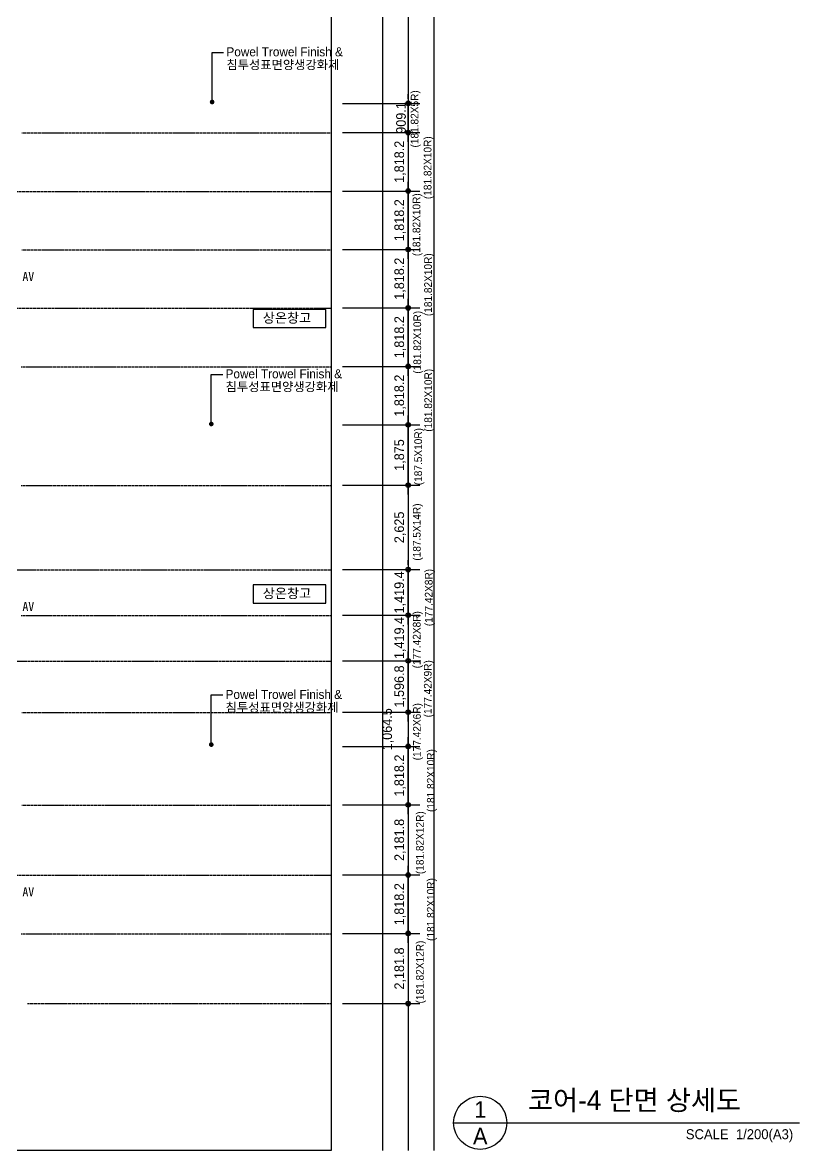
# Model space of a CAD drawing. Header units: millimetres. Extents: x 252711992 to 505989238, y 504776675 to 1009617600.
# Drawn here: x 253489786 to 253513963, y 504776996 to 504812077 of the extents above; entities that cross this region are included whole.
import ezdxf
from ezdxf.enums import TextEntityAlignment as Align

# ---------------------------------------------------------------- set-up
doc = ezdxf.new("R2010")
doc.units = ezdxf.units.MM
doc.linetypes.add('DASHEDX2', pattern=[38.1, 25.4, -12.7])
for name, color, linetype in [('$ZCDB_AUDIT_GENERATED_600D18', 7, 'Continuous'), ('4A.TEC ELE 4', 9, 'Continuous'), ('4A.TEC TEXT', 7, 'Continuous'), ('4A.TEC TEXT 2', 3, 'Continuous'), ('4A.TEC 심볼', 7, 'Continuous'), ('TEX', 3, 'Continuous'), ('TEXT', 7, 'Continuous'), ('㈜SE&C TEXT', 7, 'Continuous')]:
    doc.layers.add(name, color=color, linetype=linetype)
doc.layers.add('DEFPOINT', color=135, linetype='Continuous', plot=False)
doc.styles.add('1', font='')
doc.styles.add('나눔고딕', font='')
doc.styles.add('돋움', font='')
doc.styles.get('1').set_extended_font_data('DotumChe')
doc.styles.get('나눔고딕').set_extended_font_data('Dotum')
doc.styles.get('돋움').set_extended_font_data('Dotum')
doc.dimstyles.new('DIM_600(외부치수)', dxfattribs={"dimscale": 400, "dimtxt": 3.3, "dimasz": 1, "dimexe": 2, "dimexo": 2, "dimgap": 1, "dimtad": 1, "dimdec": 0, "dimdsep": 46, "dimlunit": 6, "dimtxsty": '나눔고딕', "dimblk1": 'DIMDOT', "dimblk2": 'DIMDOT', "dimsah": 1, "dimcen": 2.5, "dimdle": 1.5, "dimclrd": 8, "dimclre": 8, "dimclrt": 3, "dimadec": 0, "dimazin": 0, "dimtfac": 1, "dimtdec": 0, "dimtix": 1, "dimtmove": 2, "dimatfit": 3, "dimldrblk": 'DIMDOT', "dimfxl": 1, "dimtvp": 1, "dimtolj": 1, "dimtzin": 0, "dimarcsym": 0})

# ---------------------------------------------------------------- blocks, each defined once
blk = doc.blocks.new('A$C80bd29a0')
at = {"layer": 'TEX', "color": 1}
blk.add_lwpolyline([(54, 54), (54, 1211), (321, 1211)], dxfattribs=at)
at = {"layer": '㈜SE&C TEXT', "color": 1, "const_width": 53.8}
blk.add_lwpolyline([(27, 54, -1), (81, 54, -1)], format="xyb", close=True, dxfattribs=at)
at = {"layer": '4A.TEC TEXT', "style": '돋움'}
for s, p in [('Powel Trowel Finish &', (388, 1225, 0)), ('침투성표면양생강화제', (388, 925, 0))]:
    blk.add_text(s, height=210, dxfattribs=at).set_placement(p, align=Align.MIDDLE_LEFT)
blk = doc.blocks.new('A$Cf885b5ed')
at = {"layer": '4A.TEC ELE 4', "xscale": 1.333333333333333, "yscale": 1.333333333333333, "zscale": 1.333333333333333}
blk.add_blockref('A$C80bd29a0', (0, 0, 0), dxfattribs=at)
blk = doc.blocks.new('DIMDOT')
at = {"color": 0}
blk.add_line((-2, 0), (2, 0), dxfattribs=at)
for radius in [0.5, 0.25]:
    blk.add_circle((0, 0), radius, dxfattribs=at)
blk = doc.blocks.new('*D1281')
at = {"layer": '$ZCDB_AUDIT_GENERATED_600D18', "color": 8, "lineweight": -2, "transparency": 16777216}
for p, q in [((253499747, 504783746), (253502147, 504783746)), ((253501787, 504783602), (253501787, 504781708)), ((253499747, 504781564), (253502147, 504781564))]:
    blk.add_line(p, q, dxfattribs=at)
at = {"layer": 'Defpoints', "color": 0, "transparency": 16777216}
for p in [(253499387, 504783746), (253499387, 504781564), (253501787, 504781564)]:
    blk.add_point(p, dxfattribs=at)
at = {"layer": '$ZCDB_AUDIT_GENERATED_600D18', "color": 8, "lineweight": -2, "transparency": 16777216, "xscale": 144, "yscale": 144, "zscale": 144}
for p, rotation in [((253501787, 504783746), 90), ((253501787, 504781564), 270)]:
    blk.add_blockref('DIMDOT', p, dxfattribs=dict(at, rotation=rotation))
at = {"layer": '$ZCDB_AUDIT_GENERATED_600D18', "color": 3, "transparency": 16777216, "insert": (253501536, 504782655), "char_height": 300, "attachment_point": 5, "rotation": 90, "style": '나눔고딕'}
blk.add_mtext('\\A1;2,181.8', dxfattribs=at)
blk = doc.blocks.new('*D1282')
at = {"layer": '$ZCDB_AUDIT_GENERATED_600D18', "color": 8, "lineweight": -2, "transparency": 16777216}
for p, q in [((253499747, 504785564), (253502147, 504785564)), ((253501787, 504783890), (253501787, 504785420)), ((253499747, 504783746), (253502147, 504783746))]:
    blk.add_line(p, q, dxfattribs=at)
at = {"layer": 'Defpoints', "color": 0, "transparency": 16777216}
for p in [(253499387, 504785564), (253501787, 504785564), (253499387, 504783746)]:
    blk.add_point(p, dxfattribs=at)
at = {"layer": '$ZCDB_AUDIT_GENERATED_600D18', "color": 8, "lineweight": -2, "transparency": 16777216, "xscale": 144, "yscale": 144, "zscale": 144}
for p, rotation in [((253501787, 504785564), 90), ((253501787, 504783746), 270)]:
    blk.add_blockref('DIMDOT', p, dxfattribs=dict(at, rotation=rotation))
at = {"layer": '$ZCDB_AUDIT_GENERATED_600D18', "color": 3, "transparency": 16777216, "insert": (253501536, 504784655), "char_height": 300, "attachment_point": 5, "rotation": 90, "style": '나눔고딕'}
blk.add_mtext('\\A1;1,818.2', dxfattribs=at)
blk = doc.blocks.new('*D1283')
at = {"layer": '$ZCDB_AUDIT_GENERATED_600D18', "color": 8, "lineweight": -2, "transparency": 16777216}
for p, q in [((253499747, 504787746), (253502147, 504787746)), ((253501787, 504787602), (253501787, 504785708)), ((253499747, 504785564), (253502147, 504785564))]:
    blk.add_line(p, q, dxfattribs=at)
at = {"layer": 'Defpoints', "color": 0, "transparency": 16777216}
for p in [(253499387, 504787746), (253499387, 504785564), (253501787, 504785564)]:
    blk.add_point(p, dxfattribs=at)
at = {"layer": '$ZCDB_AUDIT_GENERATED_600D18', "color": 8, "lineweight": -2, "transparency": 16777216, "xscale": 144, "yscale": 144, "zscale": 144}
for p, rotation in [((253501787, 504787746), 90), ((253501787, 504785564), 270)]:
    blk.add_blockref('DIMDOT', p, dxfattribs=dict(at, rotation=rotation))
at = {"layer": '$ZCDB_AUDIT_GENERATED_600D18', "color": 3, "transparency": 16777216, "insert": (253501536, 504786655), "char_height": 300, "attachment_point": 5, "rotation": 90, "style": '나눔고딕'}
blk.add_mtext('\\A1;2,181.8', dxfattribs=at)
blk = doc.blocks.new('*D1277')
at = {"layer": '$ZCDB_AUDIT_GENERATED_600D18', "color": 8, "lineweight": -2, "transparency": 16777216}
for p, q in [((253499747, 504789564), (253502147, 504789564)), ((253501787, 504787890), (253501787, 504789420)), ((253499747, 504787746), (253502147, 504787746))]:
    blk.add_line(p, q, dxfattribs=at)
at = {"layer": 'Defpoints', "color": 0, "transparency": 16777216}
for p in [(253499387, 504789564), (253501787, 504789564), (253499387, 504787746)]:
    blk.add_point(p, dxfattribs=at)
at = {"layer": '$ZCDB_AUDIT_GENERATED_600D18', "color": 8, "lineweight": -2, "transparency": 16777216, "xscale": 144, "yscale": 144, "zscale": 144}
for p, rotation in [((253501787, 504789564), 90), ((253501787, 504787746), 270)]:
    blk.add_blockref('DIMDOT', p, dxfattribs=dict(at, rotation=rotation))
at = {"layer": '$ZCDB_AUDIT_GENERATED_600D18', "color": 3, "transparency": 16777216, "insert": (253501536, 504788655), "char_height": 300, "attachment_point": 5, "rotation": 90, "style": '나눔고딕'}
blk.add_mtext('\\A1;1,818.2', dxfattribs=at)
blk = doc.blocks.new('*D1278')
at = {"layer": '$ZCDB_AUDIT_GENERATED_600D18', "color": 8, "lineweight": -2, "transparency": 16777216}
for p, q in [((253499747, 504790628), (253502147, 504790628)), ((253501787, 504790484), (253501787, 504789708)), ((253499747, 504789564), (253502147, 504789564))]:
    blk.add_line(p, q, dxfattribs=at)
at = {"layer": 'Defpoints', "color": 0, "transparency": 16777216}
for p in [(253499387, 504790628), (253499387, 504789564), (253501787, 504789564)]:
    blk.add_point(p, dxfattribs=at)
at = {"layer": '$ZCDB_AUDIT_GENERATED_600D18', "color": 8, "lineweight": -2, "transparency": 16777216, "xscale": 144, "yscale": 144, "zscale": 144}
for p, rotation in [((253501787, 504790628), 90), ((253501787, 504789564), 270)]:
    blk.add_blockref('DIMDOT', p, dxfattribs=dict(at, rotation=rotation))
at = {"layer": '$ZCDB_AUDIT_GENERATED_600D18', "color": 3, "transparency": 16777216, "insert": (253501161, 504790096), "char_height": 300, "attachment_point": 5, "rotation": 90, "style": '나눔고딕'}
blk.add_mtext('\\A1;1,064.5', dxfattribs=at)
blk = doc.blocks.new('*D1279')
at = {"layer": '$ZCDB_AUDIT_GENERATED_600D18', "color": 8, "lineweight": -2, "transparency": 16777216}
for p, q in [((253501787, 504792369), (253501787, 504792513)), ((253499747, 504792225), (253502147, 504792225)), ((253501787, 504790628), (253501787, 504792225)), ((253499747, 504790628), (253502147, 504790628)), ((253501787, 504790484), (253501787, 504790340))]:
    blk.add_line(p, q, dxfattribs=at)
at = {"layer": 'Defpoints', "color": 0, "transparency": 16777216}
for p in [(253499387, 504792225), (253501787, 504792225), (253499387, 504790628)]:
    blk.add_point(p, dxfattribs=at)
at = {"layer": '$ZCDB_AUDIT_GENERATED_600D18', "color": 8, "lineweight": -2, "transparency": 16777216, "xscale": 144, "yscale": 144, "zscale": 144}
for p, rotation in [((253501787, 504792225), 270), ((253501787, 504790628), 90)]:
    blk.add_blockref('DIMDOT', p, dxfattribs=dict(at, rotation=rotation))
at = {"layer": '$ZCDB_AUDIT_GENERATED_600D18', "color": 3, "transparency": 16777216, "insert": (253501536, 504791427), "char_height": 300, "attachment_point": 5, "rotation": 90, "style": '나눔고딕'}
blk.add_mtext('\\A1;1,596.8', dxfattribs=at)
blk = doc.blocks.new('*D1280')
at = {"layer": '$ZCDB_AUDIT_GENERATED_600D18', "color": 8, "lineweight": -2, "transparency": 16777216}
for p, q in [((253501787, 504793789), (253501787, 504793933)), ((253499747, 504793645), (253502147, 504793645)), ((253501787, 504793645), (253501787, 504792225)), ((253499747, 504792225), (253502147, 504792225)), ((253501787, 504792081), (253501787, 504791937))]:
    blk.add_line(p, q, dxfattribs=at)
at = {"layer": 'Defpoints', "color": 0, "transparency": 16777216}
for p in [(253499387, 504793645), (253499387, 504792225), (253501787, 504792225)]:
    blk.add_point(p, dxfattribs=at)
at = {"layer": '$ZCDB_AUDIT_GENERATED_600D18', "color": 8, "lineweight": -2, "transparency": 16777216, "xscale": 144, "yscale": 144, "zscale": 144}
for p, rotation in [((253501787, 504793645), 270), ((253501787, 504792225), 90)]:
    blk.add_blockref('DIMDOT', p, dxfattribs=dict(at, rotation=rotation))
at = {"layer": '$ZCDB_AUDIT_GENERATED_600D18', "color": 3, "transparency": 16777216, "insert": (253501536, 504792935), "char_height": 300, "attachment_point": 5, "rotation": 90, "style": '나눔고딕'}
blk.add_mtext('\\A1;1,419.4', dxfattribs=at)
blk = doc.blocks.new('*D1296')
at = {"layer": '$ZCDB_AUDIT_GENERATED_600D18', "color": 8, "lineweight": -2, "transparency": 16777216}
for p, q in [((253499747, 504795064), (253502147, 504795064)), ((253501787, 504795208), (253501787, 504795352)), ((253501787, 504793645), (253501787, 504795064)), ((253499747, 504793645), (253502147, 504793645)), ((253501787, 504793501), (253501787, 504793357))]:
    blk.add_line(p, q, dxfattribs=at)
at = {"layer": 'Defpoints', "color": 0, "transparency": 16777216}
for p in [(253499387, 504795064), (253501787, 504795064), (253499387, 504793645)]:
    blk.add_point(p, dxfattribs=at)
at = {"layer": '$ZCDB_AUDIT_GENERATED_600D18', "color": 8, "lineweight": -2, "transparency": 16777216, "xscale": 144, "yscale": 144, "zscale": 144}
for p, rotation in [((253501787, 504795064), 270), ((253501787, 504793645), 90)]:
    blk.add_blockref('DIMDOT', p, dxfattribs=dict(at, rotation=rotation))
at = {"layer": '$ZCDB_AUDIT_GENERATED_600D18', "color": 3, "transparency": 16777216, "insert": (253501536, 504794354), "char_height": 300, "attachment_point": 5, "rotation": 90, "style": '나눔고딕'}
blk.add_mtext('\\A1;1,419.4', dxfattribs=at)
blk = doc.blocks.new('*D1297')
at = {"layer": '$ZCDB_AUDIT_GENERATED_600D18', "color": 8, "lineweight": -2, "transparency": 16777216}
for p, q in [((253499747, 504797689), (253502147, 504797689)), ((253501787, 504797545), (253501787, 504795208)), ((253499747, 504795064), (253502147, 504795064))]:
    blk.add_line(p, q, dxfattribs=at)
at = {"layer": 'Defpoints', "color": 0, "transparency": 16777216}
for p in [(253499387, 504797689), (253499387, 504795064), (253501787, 504795064)]:
    blk.add_point(p, dxfattribs=at)
at = {"layer": '$ZCDB_AUDIT_GENERATED_600D18', "color": 8, "lineweight": -2, "transparency": 16777216, "xscale": 144, "yscale": 144, "zscale": 144}
for p, rotation in [((253501787, 504797689), 90), ((253501787, 504795064), 270)]:
    blk.add_blockref('DIMDOT', p, dxfattribs=dict(at, rotation=rotation))
at = {"layer": '$ZCDB_AUDIT_GENERATED_600D18', "color": 3, "transparency": 16777216, "insert": (253501536, 504796376), "char_height": 300, "attachment_point": 5, "rotation": 90, "style": '나눔고딕'}
blk.add_mtext('\\A1;2,625', dxfattribs=at)
blk = doc.blocks.new('*D1298')
at = {"layer": '$ZCDB_AUDIT_GENERATED_600D18', "color": 8, "lineweight": -2, "transparency": 16777216}
for p, q in [((253499747, 504799564), (253502147, 504799564)), ((253501787, 504797833), (253501787, 504799420)), ((253499747, 504797689), (253502147, 504797689))]:
    blk.add_line(p, q, dxfattribs=at)
at = {"layer": 'Defpoints', "color": 0, "transparency": 16777216}
for p in [(253499387, 504799564), (253501787, 504799564), (253499387, 504797689)]:
    blk.add_point(p, dxfattribs=at)
at = {"layer": '$ZCDB_AUDIT_GENERATED_600D18', "color": 8, "lineweight": -2, "transparency": 16777216, "xscale": 144, "yscale": 144, "zscale": 144}
for p, rotation in [((253501787, 504799564), 90), ((253501787, 504797689), 270)]:
    blk.add_blockref('DIMDOT', p, dxfattribs=dict(at, rotation=rotation))
at = {"layer": '$ZCDB_AUDIT_GENERATED_600D18', "color": 3, "transparency": 16777216, "insert": (253501536, 504798626), "char_height": 300, "attachment_point": 5, "rotation": 90, "style": '나눔고딕'}
blk.add_mtext('\\A1;1,875', dxfattribs=at)
blk = doc.blocks.new('*D1286')
at = {"layer": '$ZCDB_AUDIT_GENERATED_600D18', "color": 8, "lineweight": -2, "transparency": 16777216}
for p, q in [((253499747, 504801382), (253502147, 504801382)), ((253501787, 504801238), (253501787, 504799708)), ((253499747, 504799564), (253502147, 504799564))]:
    blk.add_line(p, q, dxfattribs=at)
at = {"layer": 'Defpoints', "color": 0, "transparency": 16777216}
for p in [(253499387, 504801382), (253499387, 504799564), (253501787, 504799564)]:
    blk.add_point(p, dxfattribs=at)
at = {"layer": '$ZCDB_AUDIT_GENERATED_600D18', "color": 8, "lineweight": -2, "transparency": 16777216, "xscale": 144, "yscale": 144, "zscale": 144}
for p, rotation in [((253501787, 504801382), 90), ((253501787, 504799564), 270)]:
    blk.add_blockref('DIMDOT', p, dxfattribs=dict(at, rotation=rotation))
at = {"layer": '$ZCDB_AUDIT_GENERATED_600D18', "color": 3, "transparency": 16777216, "insert": (253501536, 504800473), "char_height": 300, "attachment_point": 5, "rotation": 90, "style": '나눔고딕'}
blk.add_mtext('\\A1;1,818.2', dxfattribs=at)
blk = doc.blocks.new('*D1287')
at = {"layer": '$ZCDB_AUDIT_GENERATED_600D18', "color": 8, "lineweight": -2, "transparency": 16777216}
for p, q in [((253499747, 504803200), (253502147, 504803200)), ((253501787, 504801526), (253501787, 504803056)), ((253499747, 504801382), (253502147, 504801382))]:
    blk.add_line(p, q, dxfattribs=at)
at = {"layer": 'Defpoints', "color": 0, "transparency": 16777216}
for p in [(253499387, 504803200), (253501787, 504803200), (253499387, 504801382)]:
    blk.add_point(p, dxfattribs=at)
at = {"layer": '$ZCDB_AUDIT_GENERATED_600D18', "color": 8, "lineweight": -2, "transparency": 16777216, "xscale": 144, "yscale": 144, "zscale": 144}
for p, rotation in [((253501787, 504803200), 90), ((253501787, 504801382), 270)]:
    blk.add_blockref('DIMDOT', p, dxfattribs=dict(at, rotation=rotation))
at = {"layer": '$ZCDB_AUDIT_GENERATED_600D18', "color": 3, "transparency": 16777216, "insert": (253501536, 504802291), "char_height": 300, "attachment_point": 5, "rotation": 90, "style": '나눔고딕'}
blk.add_mtext('\\A1;1,818.2', dxfattribs=at)
blk = doc.blocks.new('*D1288')
at = {"layer": '$ZCDB_AUDIT_GENERATED_600D18', "color": 8, "lineweight": -2, "transparency": 16777216}
for p, q in [((253499747, 504805019), (253502147, 504805019)), ((253501787, 504804875), (253501787, 504803344)), ((253499747, 504803200), (253502147, 504803200))]:
    blk.add_line(p, q, dxfattribs=at)
at = {"layer": 'Defpoints', "color": 0, "transparency": 16777216}
for p in [(253499387, 504805019), (253499387, 504803200), (253501787, 504803200)]:
    blk.add_point(p, dxfattribs=at)
at = {"layer": '$ZCDB_AUDIT_GENERATED_600D18', "color": 8, "lineweight": -2, "transparency": 16777216, "xscale": 144, "yscale": 144, "zscale": 144}
for p, rotation in [((253501787, 504805019), 90), ((253501787, 504803200), 270)]:
    blk.add_blockref('DIMDOT', p, dxfattribs=dict(at, rotation=rotation))
at = {"layer": '$ZCDB_AUDIT_GENERATED_600D18', "color": 3, "transparency": 16777216, "insert": (253501536, 504804109), "char_height": 300, "attachment_point": 5, "rotation": 90, "style": '나눔고딕'}
blk.add_mtext('\\A1;1,818.2', dxfattribs=at)
blk = doc.blocks.new('*D1289')
at = {"layer": '$ZCDB_AUDIT_GENERATED_600D18', "color": 8, "lineweight": -2, "transparency": 16777216}
for p, q in [((253499747, 504806837), (253502147, 504806837)), ((253501787, 504805163), (253501787, 504806693)), ((253499747, 504805019), (253502147, 504805019))]:
    blk.add_line(p, q, dxfattribs=at)
at = {"layer": 'Defpoints', "color": 0, "transparency": 16777216}
for p in [(253499387, 504806837), (253501787, 504806837), (253499387, 504805019)]:
    blk.add_point(p, dxfattribs=at)
at = {"layer": '$ZCDB_AUDIT_GENERATED_600D18', "color": 8, "lineweight": -2, "transparency": 16777216, "xscale": 144, "yscale": 144, "zscale": 144}
for p, rotation in [((253501787, 504806837), 90), ((253501787, 504805019), 270)]:
    blk.add_blockref('DIMDOT', p, dxfattribs=dict(at, rotation=rotation))
at = {"layer": '$ZCDB_AUDIT_GENERATED_600D18', "color": 3, "transparency": 16777216, "insert": (253501536, 504805928), "char_height": 300, "attachment_point": 5, "rotation": 90, "style": '나눔고딕'}
blk.add_mtext('\\A1;1,818.2', dxfattribs=at)
blk = doc.blocks.new('*D1290')
at = {"layer": '$ZCDB_AUDIT_GENERATED_600D18', "color": 8, "lineweight": -2, "transparency": 16777216}
for p, q in [((253499747, 504808655), (253502147, 504808655)), ((253501787, 504808511), (253501787, 504806981)), ((253499747, 504806837), (253502147, 504806837))]:
    blk.add_line(p, q, dxfattribs=at)
at = {"layer": 'Defpoints', "color": 0, "transparency": 16777216}
for p in [(253499387, 504808655), (253499387, 504806837), (253501787, 504806837)]:
    blk.add_point(p, dxfattribs=at)
at = {"layer": '$ZCDB_AUDIT_GENERATED_600D18', "color": 8, "lineweight": -2, "transparency": 16777216, "xscale": 144, "yscale": 144, "zscale": 144}
for p, rotation in [((253501787, 504808655), 90), ((253501787, 504806837), 270)]:
    blk.add_blockref('DIMDOT', p, dxfattribs=dict(at, rotation=rotation))
at = {"layer": '$ZCDB_AUDIT_GENERATED_600D18', "color": 3, "transparency": 16777216, "insert": (253501536, 504807746), "char_height": 300, "attachment_point": 5, "rotation": 90, "style": '나눔고딕'}
blk.add_mtext('\\A1;1,818.2', dxfattribs=at)
blk = doc.blocks.new('*D1291')
at = {"layer": '$ZCDB_AUDIT_GENERATED_600D18', "color": 8, "lineweight": -2, "transparency": 16777216}
for p, q in [((253501787, 504809708), (253501787, 504809852)), ((253499747, 504809564), (253502147, 504809564)), ((253501787, 504808655), (253501787, 504809564)), ((253499747, 504808655), (253502147, 504808655)), ((253501787, 504808511), (253501787, 504808367))]:
    blk.add_line(p, q, dxfattribs=at)
at = {"layer": 'Defpoints', "color": 0, "transparency": 16777216}
for p in [(253499387, 504809564), (253501787, 504809564), (253499387, 504808655)]:
    blk.add_point(p, dxfattribs=at)
at = {"layer": '$ZCDB_AUDIT_GENERATED_600D18', "color": 8, "lineweight": -2, "transparency": 16777216, "xscale": 144, "yscale": 144, "zscale": 144}
for p, rotation in [((253501787, 504809564), 270), ((253501787, 504808655), 90)]:
    blk.add_blockref('DIMDOT', p, dxfattribs=dict(at, rotation=rotation))
at = {"layer": '$ZCDB_AUDIT_GENERATED_600D18', "color": 3, "transparency": 16777216, "insert": (253501565, 504809109), "char_height": 300, "attachment_point": 5, "rotation": 90, "style": '나눔고딕'}
blk.add_mtext('\\A1;909.1', dxfattribs=at)

msp = doc.modelspace()

# ---------------------------------------------------------------- linework, layer by layer
at = {"layer": '4A.TEC 심볼'}
msp.add_line((253503201.23, 504777856.08, 6666.67), (253513962.9, 504777856.08, 6666.67), dxfattribs=at)
msp.add_circle((253504029.23, 504777856.08, 6666.67), 828, dxfattribs=at)
at = {"layer": 'DEFPOINT'}
for points in [[(253473933.68, 504776996.25), (253473933.68, 504828017.81), (253502587.24, 504828017.81), (253502587.24, 504776996.25)], [(253474733.68, 504776996.25), (253474733.68, 504827217.81), (253501787.24, 504827217.81), (253501787.24, 504776996.25)], [(253475533.68, 504776996.25), (253475533.68, 504826417.81), (253500987.24, 504826417.81), (253500987.24, 504776996.25)]]:
    msp.add_lwpolyline(points, dxfattribs=at)
msp.add_lwpolyline([(253477133.68, 504824817.81), (253499387.24, 504824817.81), (253499387.24, 504776996.25), (253477133.68, 504776996.25)], close=True, dxfattribs=at)
at = {"layer": 'TEXT', "color": 251, "linetype": 'DASHEDX2'}
for p, q in [((253489763.38, 504808644.87, 10756.89), (253499387.24, 504808644.87, 10756.89)), ((253485883.38, 504806826.69, 10756.89), (253499387.24, 504806826.69, 10756.89)), ((253489763.38, 504805008.5, 10756.89), (253499387.24, 504805008.5, 10756.89)), ((253485883.38, 504803190.32, 10756.89), (253499387.24, 504803190.32, 10756.89)), ((253489743.38, 504801372.14, 10756.89), (253499387.24, 504801372.14, 10756.89)), ((253489743.38, 504797678.96, 10756.89), (253499387.24, 504797678.96, 10756.89)), ((253486443.38, 504795053.96, 10756.89), (253499387.24, 504795053.96, 10756.89)), ((253489743.38, 504793634.6, 10756.89), (253499387.24, 504793634.6, 10756.89)), ((253486163.38, 504792215.25, 10756.89), (253499387.24, 504792215.25, 10756.89)), ((253489763.38, 504790618.47, 10756.89), (253499387.24, 504790618.47, 10756.89)), ((253489763.38, 504787735.78, 10756.89), (253499387.24, 504787735.78, 10756.89)), ((253485883.38, 504785553.96, 10756.89), (253499387.24, 504785553.96, 10756.89)), ((253489743.38, 504783735.78, 10756.89), (253499387.24, 504783735.78, 10756.89)), ((253489943.38, 504781563.96, 10756.89), (253499387.24, 504781563.96, 10756.89))]:
    msp.add_line(p, q, dxfattribs=at)
at = {"layer": 'TEXT'}
for points in [[(253496958.18, 504802589.71), (253499226.89, 504802589.71), (253499226.89, 504803156.38), (253496958.18, 504803156.38)], [(253496958.18, 504794022.71), (253499226.89, 504794022.71), (253499226.89, 504794589.38), (253496958.18, 504794589.38)]]:
    msp.add_lwpolyline(points, close=True, dxfattribs=at)

# ---------------------------------------------------------------- block references
at = {"layer": '4A.TEC ELE 4'}
for p in [(253495613.51, 504809533.57), (253495587.6, 504799518.47), (253495587.6, 504789547.24)]:
    msp.add_blockref('A$Cf885b5ed', p, dxfattribs=at)

# ---------------------------------------------------------------- texts
at = {"layer": '$ZCDB_AUDIT_GENERATED_600D18', "color": 3, "style": '나눔고딕'}
for s, p in [('(181.82X5R)', (253502106.59, 504808190.24, -0.45)), ('(181.82X10R)', (253502511.8, 504806584.64, -0.45)), ('(181.82X10R)', (253502164.8, 504804812.27, -0.45)), ('(181.82X10R)', (253502524.34, 504802945.94, -0.45)), ('(181.82X10R)', (253502190.12, 504801154.97, -0.45)), ('(181.82X10R)', (253502530.5, 504799351.34, -0.45)), ('(187.5X10R)', (253502218.06, 504797686.16, -0.45)), ('(187.5X14R)', (253502174.84, 504795339.71, -0.45)), ('(177.42X8R)', (253502545.77, 504793302.8, -0.45)), ('(177.42X8R)', (253502171.99, 504791990.28, -0.45)), ('(177.42X9R)', (253502516.75, 504790465.91, -0.45)), ('(177.42X6R)', (253502178.88, 504789129.6, -0.45)), ('(181.82X10R)', (253502610.14, 504787523.54, 10756.89)), ('(181.82X12R)', (253502271.05, 504785590.93, 10756.89)), ('(181.82X10R)', (253502610.14, 504783511.94, 10756.89)), ('(181.82X12R)', (253502271.05, 504781568.1, 10756.89))]:
    msp.add_text(s, height=240, rotation=90, dxfattribs=at).set_placement(p)
at = {"layer": '4A.TEC TEXT 2', "color": 3, "style": '나눔고딕'}
msp.add_text('코어-4 단면 상세도', height=621, dxfattribs=at).set_placement((253505515.02, 504778063.08, 6666.67), align=Align.BOTTOM_LEFT)
for s, p in [('1', (253504029.23, 504778270.08, 6666.67)), ('A', (253504029.23, 504777442.08, 6666.67))]:
    msp.add_text(s, height=517.5, dxfattribs=at).set_placement(p, align=Align.MIDDLE)
msp.add_text('SCALE  1/200(A3)', height=310.5, dxfattribs=at).set_placement((253513768.49, 504777252.8, 6666.67), align=Align.BOTTOM_RIGHT)
at = {"layer": 'TEXT', "style": '1'}
for p in [(253489965.47, 504804178.86, -3333.33), (253489965.47, 504793915.52, -3333.33), (253489965.47, 504785039.62, -3333.33)]:
    msp.add_text('AV', height=281.25, dxfattribs=at).set_placement(p, align=Align.MIDDLE_CENTER)
at = {"layer": 'TEXT', "style": '돋움'}
for p in [(253497262.65, 504802891.37), (253497262.65, 504794324.37)]:
    msp.add_text('상온창고', height=300, dxfattribs=at).set_placement(p, align=Align.MIDDLE_LEFT)

# ---------------------------------------------------------------- dimensions: what is measured, and where the dimension line sits
at = {"layer": '$ZCDB_AUDIT_GENERATED_600D18'}
for base, p1, p2, angle, picture, middle in [((253501787.24, 504809563.96, 10756.89), (253499387.24, 504808654.87, 10756.89), (253499387.24, 504809563.96, 10756.89), 90, '*D1291', (253501565.04, 504809109.41, 10756.89)), ((253501787.24, 504806836.69, 10756.89), (253499387.24, 504808654.87, 10756.89), (253499387.24, 504806836.69, 10756.89), 270, '*D1290', (253501536.14, 504807745.78, 10756.89)), ((253501787.24, 504806836.69, 10756.89), (253499387.24, 504805018.5, 10756.89), (253499387.24, 504806836.69, 10756.89), 90, '*D1289', (253501536.14, 504805927.59, 10756.89)), ((253501787.24, 504803200.32, 10756.89), (253499387.24, 504805018.5, 10756.89), (253499387.24, 504803200.32, 10756.89), 270, '*D1288', (253501536.14, 504804109.41, 10756.89)), ((253501787.24, 504803200.32, 10756.89), (253499387.24, 504801382.14, 10756.89), (253499387.24, 504803200.32, 10756.89), 90, '*D1287', (253501536.14, 504802291.23, 10756.89)), ((253501787.24, 504799563.96, 10756.89), (253499387.24, 504801382.14, 10756.89), (253499387.24, 504799563.96, 10756.89), 270, '*D1286', (253501536.14, 504800473.05, 10756.89)), ((253501787.24, 504799563.96, 10756.89), (253499387.24, 504797688.96, 10756.89), (253499387.24, 504799563.96, 10756.89), 90, '*D1298', (253501536.14, 504798626.46, 10756.89)), ((253501787.24, 504795063.96, 10756.89), (253499387.24, 504797688.96, 10756.89), (253499387.24, 504795063.96, 10756.89), 270, '*D1297', (253501536.14, 504796376.46, 10756.89)), ((253501787.24, 504795063.96, 10756.89), (253499387.24, 504793644.6, 10756.89), (253499387.24, 504795063.96, 10756.89), 90, '*D1296', (253501536.14, 504794354.28, 10756.89)), ((253501787.2422, 504792225.2488, 10756.8917), (253499387.2422, 504793644.6037, 10756.8917), (253499387.2422, 504792225.2488, 10756.8917), 270, '*D1280', (253501536.1378, 504792934.9262, 10756.8917)), ((253501787.24, 504792225.25, 10756.89), (253499387.24, 504790628.47, 10756.89), (253499387.24, 504792225.25, 10756.89), 90, '*D1279', (253501536.14, 504791426.86, 10756.89)), ((253501787.24, 504789563.96, 10756.89), (253499387.24, 504787745.78, 10756.89), (253499387.24, 504789563.96, 10756.89), 90, '*D1277', (253501536.14, 504788654.87, 10756.89)), ((253501787.24, 504785563.96, 10756.89), (253499387.24, 504787745.78, 10756.89), (253499387.24, 504785563.96, 10756.89), 270, '*D1283', (253501536.14, 504786654.87, 10756.89)), ((253501787.24, 504785563.96, 10756.89), (253499387.24, 504783745.78, 10756.89), (253499387.24, 504785563.96, 10756.89), 90, '*D1282', (253501536.14, 504784654.87, 10756.89)), ((253501787.24, 504781563.96, 10756.89), (253499387.24, 504783745.78, 10756.89), (253499387.24, 504781563.96, 10756.89), 270, '*D1281', (253501536.14, 504782654.87, 10756.89))]:
    dim = msp.add_linear_dim(base=base, p1=p1, p2=p2, angle=angle, dimstyle='DIM_600(외부치수)', override={"dimscale": 600, "dimtxt": 0.5, "dimasz": 0.24, "dimexe": 0.6, "dimexo": 0.6, "dimgap": 0.12, "dimdec": 1, "dimblk1": 'DIMDOT', "dimblk2": 'DIMDOT', "dimdle": 0.5}, dxfattribs=at)
    dim.commit()
    dim.dimension.update_dxf_attribs({"geometry": picture, "text_midpoint": middle})
dim = msp.add_linear_dim(base=(253501787.24, 504789563.96, 10756.89), p1=(253499387.24, 504790628.47, 10756.89), p2=(253499387.24, 504789563.96, 10756.89), angle=270, dimstyle='DIM_600(외부치수)', override={"dimscale": 600, "dimtxt": 0.5, "dimasz": 0.24, "dimexe": 0.6, "dimexo": 0.6, "dimgap": 0.12, "dimdec": 1, "dimdle": 0.5}, dxfattribs=at)
dim.commit()
dim.dimension.update_dxf_attribs({"geometry": '*D1278', "text_midpoint": (253501161.33, 504790096.22, 10756.89), "dimtype": 160})

doc.saveas('drawing.dxf')
